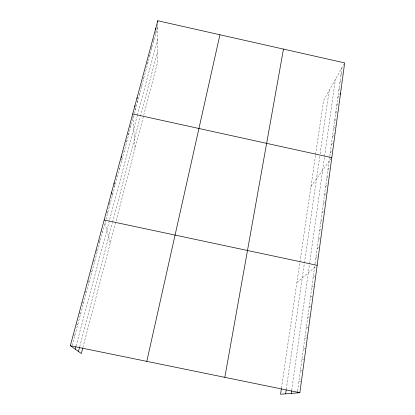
<?xml version="1.0" encoding="UTF-8"?>
<svg xmlns="http://www.w3.org/2000/svg" width="415" height="415" viewBox="0 0 415 415"><rect width="100%" height="100%" fill="white"/><g stroke="black" fill="none" stroke-linecap="round" stroke-linejoin="round"><path stroke-width="0.31" stroke-dasharray="2.08 1.56" d="M153.809 40.914L153.815 39.103M155.775 33.584L155.791 31.141M157.752 23.852L157.259 63.49L82.933 347.428M297.539 391.049L314.918 264.454M315.006 263.831L329.671 156.995M329.759 156.362L341.913 67.816M291.74 390.245L324.546 156.813M324.629 156.206L335.424 79.379M286.272 389.353L304.325 263.655M304.413 263.037L319.732 156.372M320.095 153.856L329.194 90.486M281.453 388.082L315.582 154.93M315.67 154.323L323.539 100.565L344.668 62.904M79.706 346.707L112.372 222.824M112.532 222.217L140.28 116.983M140.446 116.361L157.399 52.062M76.044 346.074L137.287 115.707M137.443 115.105L157.555 39.461M72.127 345.529L105.799 219.955M105.965 219.338L134.19 114.073M134.361 113.445L157.721 26.332M340.897 75.198L342.432 72.511M339.875 82.647L341.405 80.012M338.842 90.169L340.373 87.586M337.8 97.774L339.33 95.232M336.747 105.446L338.272 102.962M335.683 113.202L337.058 111.013M334.604 121.04L335.979 118.892M333.52 128.951L335.922 125.289M332.42 136.945L334.822 133.371M331.315 145.027L333.712 141.536M330.195 153.187L332.586 149.794M310.975 186.408L331.793 157.664M327.917 169.771L329.282 167.94M326.761 178.191L329.095 175.151M325.593 186.703L327.923 183.757M324.411 195.304L327.129 191.989M323.218 204.004L325.542 201.259M322.009 212.791L324.333 210.156M320.79 221.677L323.498 218.726M319.56 230.657L321.874 228.24M318.31 239.735L321.008 237.048M317.05 248.917L319.291 246.79M315.779 258.197L318.461 255.785M296.912 282.485L316.718 265.693M313.149 277.36L315.815 275.244M311.79 287.258L314.01 285.619M310.415 297.264L313.071 295.454M309.025 307.39L311.675 305.746M307.619 317.641L310.259 316.157M306.192 328.006L308.827 326.693M304.755 338.5L307.375 337.359M303.298 349.119L305.912 348.154M301.819 359.867L304.423 359.084M300.325 370.745L302.919 370.154M298.816 381.759L301.399 381.354M73.346 334.506L74.752 335.74M76.324 323.441L77.672 324.862M79.265 312.516L80.552 314.119M82.476 302.167L83.399 303.505M85.039 291.065L86.211 293.016M87.871 280.54L88.986 282.662M90.672 270.139L91.731 272.427M93.437 259.868L94.444 262.311M96.166 249.721L97.12 252.32M99.045 240.244L99.771 242.448M101.701 230.367L102.386 232.685M104.974 223.042L110.266 243.024M106.821 211.131L107.454 213.787M109.311 201.872L109.908 204.637M111.889 193.286L112.335 195.584M114.524 185.443L114.737 186.636M116.62 174.699L117.108 177.781M119.276 167.753L119.458 169.03M121.564 158.68L121.777 160.366M123.94 150.645L124.075 151.802M125.984 139.751L126.347 143.325M128.427 133.111L128.593 134.942M130.72 125.397L130.818 126.648M132.883 116.516L135.098 148.15M135.093 108.6L135.197 110.323M137.261 100.529L137.349 102.287M139.43 93.136L139.482 94.335M141.551 85.246L141.593 86.465M143.647 77.434L143.683 78.679M147.776 62.048L147.797 63.339M149.81 54.619L149.82 55.792M151.817 45.941L151.823 48.311"/><path stroke-width="0.62" d="M155.801 29.916L155.812 28.085M157.773 21.99L157.788 20.75L344.668 62.904L299.858 392.699L280.55 394.25L281.365 388.699M297.285 392.906L297.456 391.667M291.299 393.389L291.652 390.873M285.629 393.84L286.179 389.996M224.821 377.339L283.471 49.1M146.786 361.361L219.929 34.767M82.777 348.04L81.335 353.533L70.332 345.711L157.788 20.75M78.445 351.479L79.55 347.303M75.219 349.181L75.878 346.696M339.942 94.221L340.549 93.204M70.332 345.711L299.858 392.699M104.165 219.997L317.164 265.315M132.707 113.949L331.793 157.664M111.661 192.135L111.889 193.286M114.104 183.056L114.317 184.25M121.273 156.424L121.419 157.555M134.917 105.726L134.989 106.873M137.106 97.587L137.168 98.765"/></g></svg>
